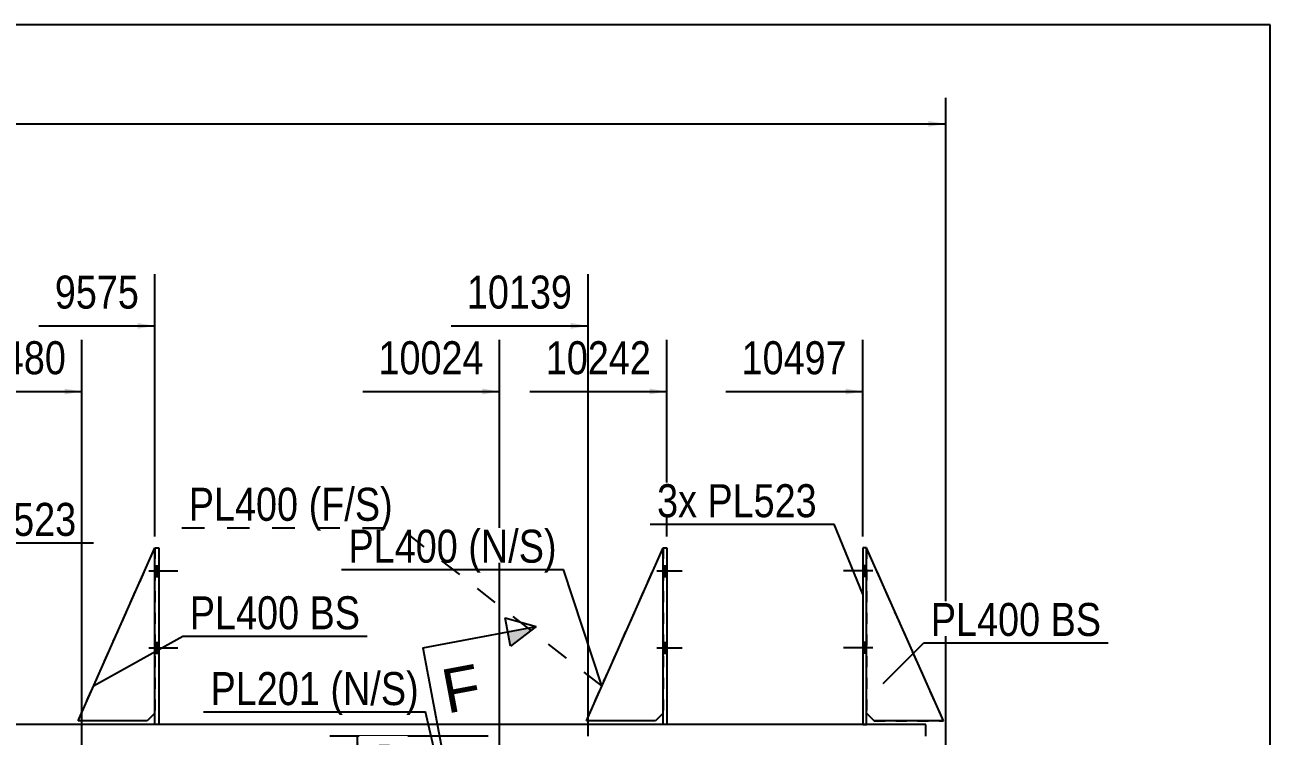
# Model space of a CAD drawing. Header units: millimetres. Extents: x -55 to 348, y -192 to 85.
# Drawn here: x 239.5 to 347.6, y 23.3 to 85.1 of the extents above; entities that cross this region are included whole.
import ezdxf

# ---------------------------------------------------------------- set-up
doc = ezdxf.new("R2010")
doc.units = ezdxf.units.MM
doc.linetypes.add('DXK_LINE_DOT1', pattern=[1.8814, 0.9407, -0.9407])
doc.linetypes.add('DXK_LINE_DOT2', pattern=[3.9198, 1.9599, -1.9599])
doc.styles.add('Arial', font='ARIAL.TTF', dxfattribs={"height": 0.2})
doc.styles.add('Arial Narrow', font='ARIALN.TTF', dxfattribs={"height": 0.2})

# ---------------------------------------------------------------- blocks, each defined once
blk = doc.blocks.new('Unknown-627304437-1201')
at = {"color": 5, "linetype": 'Continuous'}
for p, q in [((347.6, 85.08), (-52.4, 85.08)), ((347.6, -191.92), (347.6, 85.08))]:
    blk.add_line(p, q, dxfattribs=at)
blk = doc.blocks.new('Bolt-627304437-1604 - 1596')
at = {"linetype": 'Continuous'}
for points in [[(295.23, 37.2), (295.23, 38.13), (294.89, 38.13), (294.89, 37.2)], [(295.23, 37.2), (295.23, 38.13), (294.89, 38.13), (294.89, 37.2)], [(295.23, 37.2), (295.23, 38.13), (294.89, 38.13), (294.89, 37.2)], [(295.23, 30.53), (295.23, 31.47), (294.89, 31.47), (294.89, 30.53)], [(295.23, 30.53), (295.23, 31.47), (294.89, 31.47), (294.89, 30.53)], [(295.23, 30.53), (295.23, 31.47), (294.89, 31.47), (294.89, 30.53)]]:
    blk.add_hatch(color=3, dxfattribs=at).paths.add_polyline_path(points)
at = {"color": 3, "linetype": 'Continuous'}
for p, q in [((294.89, 38.13), (295.23, 38.13)), ((294.89, 38.13), (295.23, 38.13)), ((294.89, 38.13), (295.23, 38.13)), ((294.36, 37.67), (296.56, 37.67)), ((294.36, 37.67), (296.56, 37.67)), ((294.36, 37.67), (296.56, 37.67)), ((294.89, 37.2), (295.23, 37.2)), ((294.89, 37.2), (295.23, 37.2)), ((294.89, 37.2), (295.23, 37.2)), ((294.89, 31.47), (295.23, 31.47)), ((294.89, 31.47), (295.23, 31.47)), ((294.89, 31.47), (295.23, 31.47)), ((294.36, 31), (296.56, 31)), ((294.36, 31), (296.56, 31)), ((294.36, 31), (296.56, 31)), ((294.89, 30.53), (295.23, 30.53)), ((294.89, 30.53), (295.23, 30.53)), ((294.89, 30.53), (295.23, 30.53))]:
    blk.add_line(p, q, dxfattribs=at)
blk = doc.blocks.new('Bolt-627304437-1605 - 1596')
at = {"linetype": 'Continuous'}
for points in [[(312.56, 37.2), (312.56, 38.13), (312.23, 38.13), (312.23, 37.2)], [(312.56, 37.2), (312.56, 38.13), (312.23, 38.13), (312.23, 37.2)], [(312.56, 37.2), (312.56, 38.13), (312.23, 38.13), (312.23, 37.2)], [(312.56, 30.53), (312.56, 31.47), (312.23, 31.47), (312.23, 30.53)], [(312.56, 30.53), (312.56, 31.47), (312.23, 31.47), (312.23, 30.53)], [(312.56, 30.53), (312.56, 31.47), (312.23, 31.47), (312.23, 30.53)]]:
    blk.add_hatch(color=3, dxfattribs=at).paths.add_polyline_path(points)
at = {"color": 3, "linetype": 'Continuous'}
for p, q in [((312.56, 38.13), (312.23, 38.13)), ((312.56, 38.13), (312.23, 38.13)), ((312.56, 38.13), (312.23, 38.13)), ((313.09, 37.67), (310.56, 37.67)), ((313.09, 37.67), (310.56, 37.67)), ((313.09, 37.67), (310.56, 37.67)), ((312.56, 37.2), (312.23, 37.2)), ((312.56, 37.2), (312.23, 37.2)), ((312.56, 37.2), (312.23, 37.2)), ((312.56, 31.47), (312.23, 31.47)), ((312.56, 31.47), (312.23, 31.47)), ((312.56, 31.47), (312.23, 31.47)), ((313.09, 31), (310.56, 31)), ((313.09, 31), (310.56, 31)), ((313.09, 31), (310.56, 31)), ((312.56, 30.53), (312.23, 30.53)), ((312.56, 30.53), (312.23, 30.53)), ((312.56, 30.53), (312.23, 30.53))]:
    blk.add_line(p, q, dxfattribs=at)
blk = doc.blocks.new('Bolt-627304437-1607 - 1596')
at = {"linetype": 'Continuous'}
for points in [[(251.1, 37.2), (251.1, 38.13), (250.76, 38.13), (250.76, 37.2)], [(251.1, 37.2), (251.1, 38.13), (250.76, 38.13), (250.76, 37.2)], [(251.1, 37.2), (251.1, 38.13), (250.76, 38.13), (250.76, 37.2)], [(251.1, 30.53), (251.1, 31.47), (250.76, 31.47), (250.76, 30.53)], [(251.1, 30.53), (251.1, 31.47), (250.76, 31.47), (250.76, 30.53)], [(251.1, 30.53), (251.1, 31.47), (250.76, 31.47), (250.76, 30.53)]]:
    blk.add_hatch(color=3, dxfattribs=at).paths.add_polyline_path(points)
at = {"color": 3, "linetype": 'Continuous'}
for p, q in [((250.76, 38.13), (251.1, 38.13)), ((250.76, 38.13), (251.1, 38.13)), ((250.76, 38.13), (251.1, 38.13)), ((250.23, 37.67), (252.76, 37.67)), ((250.23, 37.67), (252.76, 37.67)), ((250.23, 37.67), (252.76, 37.67)), ((250.76, 37.2), (251.1, 37.2)), ((250.76, 37.2), (251.1, 37.2)), ((250.76, 37.2), (251.1, 37.2)), ((250.76, 31.47), (251.1, 31.47)), ((250.76, 31.47), (251.1, 31.47)), ((250.76, 31.47), (251.1, 31.47)), ((250.23, 31), (252.76, 31)), ((250.23, 31), (252.76, 31)), ((250.23, 31), (252.76, 31)), ((250.76, 30.53), (251.1, 30.53)), ((250.76, 30.53), (251.1, 30.53)), ((250.76, 30.53), (251.1, 30.53))]:
    blk.add_line(p, q, dxfattribs=at)
blk = doc.blocks.new('Part-627304437-1751 - 1596')
at = {"color": 7, "linetype": 'DXK_LINE_DOT1'}
for p, q in [((244.1, 24.67), (250.76, 39.67)), ((250.76, 39.67), (250.76, 25.33)), ((250.76, 25.33), (250.1, 24.67)), ((250.1, 24.67), (244.1, 24.67))]:
    blk.add_line(p, q, dxfattribs=at)
blk = doc.blocks.new('Part-627304437-1778 - 1596')
at = {"color": 2, "linetype": 'Continuous'}
for p, q in [((312.56, 39.67), (312.23, 39.67)), ((312.23, 39.67), (312.23, 24.33)), ((312.56, 24.33), (312.56, 39.67))]:
    blk.add_line(p, q, dxfattribs=at)
at = {"color": 7, "linetype": 'DXK_LINE_DOT1'}
blk.add_line((312.23, 24.33), (312.56, 24.33), dxfattribs=at)
blk = doc.blocks.new('Part-627304437-1783 - 1596')
at = {"color": 2, "linetype": 'Continuous'}
for p, q in [((294.89, 24.33), (294.89, 39.67)), ((294.89, 39.67), (295.23, 39.67)), ((295.23, 39.67), (295.23, 24.33))]:
    blk.add_line(p, q, dxfattribs=at)
at = {"color": 7, "linetype": 'DXK_LINE_DOT1'}
blk.add_line((295.23, 24.33), (294.89, 24.33), dxfattribs=at)
blk = doc.blocks.new('Part-627304437-1823 - 1596')
at = {"color": 2, "linetype": 'Continuous'}
for p, q in [((250.76, 24.33), (250.76, 39.67)), ((250.76, 39.67), (251.1, 39.67)), ((251.1, 39.67), (251.1, 24.33))]:
    blk.add_line(p, q, dxfattribs=at)
at = {"color": 7, "linetype": 'DXK_LINE_DOT1'}
blk.add_line((251.1, 24.33), (250.76, 24.33), dxfattribs=at)
blk = doc.blocks.new('Part-627304437-1916 - 1596')
at = {"color": 2, "linetype": 'Continuous'}
for p, q in [((319.23, 24.67), (312.56, 39.67)), ((313.23, 24.67), (312.56, 25.33)), ((319.23, 24.67), (313.23, 24.67))]:
    blk.add_line(p, q, dxfattribs=at)
at = {"color": 7, "linetype": 'DXK_LINE_DOT1'}
blk.add_line((312.56, 39.67), (312.56, 25.33), dxfattribs=at)
blk = doc.blocks.new('Part-627304437-1983 - 1596')
at = {"color": 2, "linetype": 'Continuous'}
for p, q in [((288.23, 24.67), (294.89, 39.67)), ((294.89, 25.33), (294.23, 24.67)), ((294.23, 24.67), (288.23, 24.67))]:
    blk.add_line(p, q, dxfattribs=at)
at = {"color": 7, "linetype": 'DXK_LINE_DOT1'}
blk.add_line((294.89, 39.67), (294.89, 25.33), dxfattribs=at)
blk = doc.blocks.new('Part-627304437-1988 - 1596')
at = {"color": 7, "linetype": 'DXK_LINE_DOT1'}
for p, q in [((319.23, 24.67), (312.56, 39.67)), ((312.56, 25.33), (313.23, 24.67)), ((313.23, 24.67), (319.23, 24.67))]:
    blk.add_line(p, q, dxfattribs=at)
blk = doc.blocks.new('Part-627304437-2057 - 1596')
at = {"color": 2, "linetype": 'Continuous'}
for p, q in [((244.1, 24.67), (250.76, 39.67)), ((250.76, 25.33), (250.1, 24.67)), ((250.1, 24.67), (244.1, 24.67))]:
    blk.add_line(p, q, dxfattribs=at)
blk = doc.blocks.new('Part-627304437-2168 - 1596')
at = {"color": 2, "linetype": 'Continuous'}
for p, q in [((317.71, 24.33), (236.34, 24.33)), ((317.71, 23.33), (317.71, 24.33))]:
    blk.add_line(p, q, dxfattribs=at)
blk = doc.blocks.new('Part-627304437-8249 - 1596')
at = {"color": 7, "linetype": 'DXK_LINE_DOT1'}
for p, q in [((288.23, 24.67), (294.89, 39.67)), ((294.89, 25.33), (294.23, 24.67)), ((294.89, 25.33), (294.89, 25.33)), ((294.23, 24.67), (288.23, 24.67))]:
    blk.add_line(p, q, dxfattribs=at)
blk = doc.blocks.new('StraightDimension-627304437-10000 - 1596')
at = {"linetype": 'Continuous'}
blk.add_hatch(color=7, dxfattribs=at).paths.add_polyline_path([(310.73, 53.5), (312.23, 53.25), (310.73, 53)])
at = {"color": 7, "linetype": 'Continuous'}
for p, q in [((312.23, 40.67), (312.23, 57.75)), ((300.34, 53.25), (312.23, 53.25))]:
    blk.add_line(p, q, dxfattribs=at)
at = {"color": 0}
blk.add_wipeout([(311.45, 54.15), (311.45, 58.35), (301.11, 58.35), (301.11, 54.15)], dxfattribs=at)
at = {"color": 3, "style": 'Arial Narrow'}
blk.add_text('10497', height=2.863, dxfattribs=at).set_placement((301.71, 54.75))
blk = doc.blocks.new('StraightDimension-627304437-2759 - 1596')
at = {"linetype": 'Continuous'}
blk.add_hatch(color=7, dxfattribs=at).paths.add_polyline_path([(317.93, 76.74), (319.43, 76.49), (317.93, 76.24)])
at = {"color": 7, "linetype": 'Continuous'}
for p, q in [((319.43, -19.94), (319.43, 78.74)), ((-1.28, 76.49), (319.43, 76.49))]:
    blk.add_line(p, q, dxfattribs=at)
blk = doc.blocks.new('StraightDimension-627304437-10001 - 1596')
at = {"linetype": 'Continuous'}
blk.add_hatch(color=7, dxfattribs=at).paths.add_polyline_path([(293.73, 53.5), (295.23, 53.25), (293.73, 53)])
at = {"color": 7, "linetype": 'Continuous'}
for p, q in [((295.23, 40.67), (295.23, 57.75)), ((283.33, 53.25), (295.23, 53.25))]:
    blk.add_line(p, q, dxfattribs=at)
at = {"color": 0}
blk.add_wipeout([(294.45, 54.15), (294.45, 58.35), (284.11, 58.35), (284.11, 54.15)], dxfattribs=at)
at = {"color": 3, "style": 'Arial Narrow'}
blk.add_text('10242', height=2.863, dxfattribs=at).set_placement((284.71, 54.75))
blk = doc.blocks.new('StraightDimension-627304437-10002 - 1596')
at = {"linetype": 'Continuous'}
blk.add_hatch(color=7, dxfattribs=at).paths.add_polyline_path([(286.88, 59.2), (288.38, 58.95), (286.88, 58.7)])
at = {"color": 7, "linetype": 'Continuous'}
for p, q in [((288.38, 23.34), (288.38, 63.45)), ((276.49, 58.95), (288.38, 58.95))]:
    blk.add_line(p, q, dxfattribs=at)
at = {"color": 0}
blk.add_wipeout([(287.6, 59.85), (287.6, 64.05), (277.26, 64.05), (277.26, 59.85)], dxfattribs=at)
at = {"color": 3, "style": 'Arial Narrow'}
blk.add_text('10139', height=2.863, dxfattribs=at).set_placement((277.86, 60.45))
blk = doc.blocks.new('StraightDimension-627304437-10003 - 1596')
at = {"linetype": 'Continuous'}
blk.add_hatch(color=7, dxfattribs=at).paths.add_polyline_path([(279.2, 53.5), (280.7, 53.25), (279.2, 53)])
at = {"color": 7, "linetype": 'Continuous'}
for p, q in [((280.7, 13), (280.7, 57.75)), ((268.81, 53.25), (280.7, 53.25))]:
    blk.add_line(p, q, dxfattribs=at)
at = {"color": 0}
blk.add_wipeout([(279.92, 54.15), (279.92, 58.35), (269.58, 58.35), (269.58, 54.15)], dxfattribs=at)
at = {"color": 3, "style": 'Arial Narrow'}
blk.add_text('10024', height=2.863, dxfattribs=at).set_placement((270.18, 54.75))
blk = doc.blocks.new('StraightDimension-627304437-10004 - 1596')
at = {"linetype": 'Continuous'}
blk.add_hatch(color=7, dxfattribs=at).paths.add_polyline_path([(249.26, 59.2), (250.76, 58.95), (249.26, 58.7)])
at = {"color": 7, "linetype": 'Continuous'}
for p, q in [((250.76, 40.67), (250.76, 63.45)), ((240.7, 58.95), (250.76, 58.95))]:
    blk.add_line(p, q, dxfattribs=at)
at = {"color": 0}
blk.add_wipeout([(249.99, 59.85), (249.99, 64.05), (241.48, 64.05), (241.48, 59.85)], dxfattribs=at)
at = {"color": 3, "style": 'Arial Narrow'}
blk.add_text('9575', height=2.863, dxfattribs=at).set_placement((242.08, 60.45))
blk = doc.blocks.new('StraightDimension-627304437-10005 - 1596')
at = {"linetype": 'Continuous'}
blk.add_hatch(color=7, dxfattribs=at).paths.add_polyline_path([(242.93, 53.5), (244.43, 53.25), (242.93, 53)])
at = {"color": 7, "linetype": 'Continuous'}
for p, q in [((244.43, -32.33), (244.43, 57.75)), ((234.37, 53.25), (244.43, 53.25))]:
    blk.add_line(p, q, dxfattribs=at)
at = {"color": 0}
blk.add_wipeout([(243.66, 54.15), (243.66, 58.35), (235.14, 58.35), (235.14, 54.15)], dxfattribs=at)
at = {"color": 3, "style": 'Arial Narrow'}
blk.add_text('9480', height=2.863, dxfattribs=at).set_placement((235.74, 54.75))
blk = doc.blocks.new('StraightDimension-627304437-10446 - 1596')
at = {"linetype": 'Continuous'}
for points in [[(268.12, 21.83), (268.37, 23.33), (268.62, 21.83)], [(268.62, 18.17), (268.37, 16.67), (268.12, 18.17)]]:
    blk.add_hatch(color=7, dxfattribs=at).paths.add_polyline_path(points)
at = {"color": 7, "linetype": 'Continuous'}
for p, q in [((279.7, 23.33), (265.97, 23.33)), ((268.37, 16.67), (268.37, 23.33)), ((279.7, 16.67), (265.97, 16.67))]:
    blk.add_line(p, q, dxfattribs=at)
at = {"color": 0}
blk.add_wipeout([(272.72, 23.34), (268.52, 23.34), (268.52, 16.66), (272.72, 16.66)], dxfattribs=at)
at = {"color": 3, "style": 'Arial Narrow'}
blk.add_text('100', height=2.863, rotation=90.0002, dxfattribs=at).set_placement((272.12, 17.26))
blk = doc.blocks.new('Mark-627304437-1784 - 1596')
at = {"color": 7, "linetype": 'Continuous'}
for p, q in [((230.31, 36.58), (233.85, 40.12)), ((233.85, 40.12), (245.45, 40.12))]:
    blk.add_line(p, q, dxfattribs=at)
at = {"color": 0}
blk.add_wipeout([(243.95, 40.72), (243.95, 43.72), (234.45, 43.72), (234.45, 40.72)], dxfattribs=at)
blk.add_wipeout([(243.95, 40.72), (243.95, 43.72), (234.45, 43.72), (234.45, 40.72)], dxfattribs=at)
at = {"color": 3, "style": 'Arial Narrow'}
blk.add_text('PL523', height=2.863, dxfattribs=at).set_placement((234.45, 40.72))
blk = doc.blocks.new('MarkSet-627304437-2899 - 1596')
at = {"color": 7, "linetype": 'Continuous'}
for p, q in [((245.45, 27.69), (253.2, 32.01)), ((253.2, 32.01), (269.19, 32.01))]:
    blk.add_line(p, q, dxfattribs=at)
at = {"color": 0}
for points in [[(263.3, 32.61), (263.3, 35.61), (253.8, 35.61), (253.8, 32.61)], [(268.59, 32.61), (268.59, 35.61), (264.2, 35.61), (264.2, 32.61)]]:
    blk.add_wipeout(points, dxfattribs=at)
for points in [[(263.3, 32.61), (263.3, 35.61), (253.8, 35.61), (253.8, 32.61)], [(268.59, 32.61), (268.59, 35.61), (264.2, 35.61), (264.2, 32.61)]]:
    blk.add_wipeout(points, dxfattribs=at)
at = {"color": 3, "style": 'Arial Narrow'}
for s, p in [('PL400', (253.8, 32.61)), ('BS', (264.2, 32.61))]:
    blk.add_text(s, height=2.863, dxfattribs=at).set_placement(p)
blk = doc.blocks.new('Mark-627304437-1979 - 1596')
at = {"color": 7, "linetype": 'Continuous'}
for p in [(266.98, 37.79), (289.58, 27.69)]:
    blk.add_line(p, (286.24, 37.79), dxfattribs=at)
at = {"color": 0}
for points in [[(277.08, 38.39), (277.08, 41.39), (267.58, 41.39), (267.58, 38.39)], [(285.64, 38.39), (285.64, 41.39), (277.98, 41.39), (277.98, 38.39)]]:
    blk.add_wipeout(points, dxfattribs=at)
for points in [[(277.08, 38.39), (277.08, 41.39), (267.58, 41.39), (267.58, 38.39)], [(285.64, 38.39), (285.64, 41.39), (277.98, 41.39), (277.98, 38.39)]]:
    blk.add_wipeout(points, dxfattribs=at)
at = {"color": 3, "style": 'Arial Narrow'}
for s, p in [('PL400', (267.58, 38.39)), ('(N/', (277.98, 38.39)), ('S)', (282.36, 38.39))]:
    blk.add_text(s, height=2.863, dxfattribs=at).set_placement(p)
blk = doc.blocks.new('Mark-627304437-2306 - 1596')
at = {"color": 7, "linetype": 'Continuous'}
for p in [(255, 25.43), (276.04, 17.82)]:
    blk.add_line(p, (274.27, 25.43), dxfattribs=at)
at = {"color": 0}
for points in [[(265.11, 26.03), (265.11, 29.03), (255.6, 29.03), (255.6, 26.03)], [(273.67, 26.03), (273.67, 29.03), (266.01, 29.03), (266.01, 26.03)]]:
    blk.add_wipeout(points, dxfattribs=at)
for points in [[(265.11, 26.03), (265.11, 29.03), (255.6, 29.03), (255.6, 26.03)], [(273.67, 26.03), (273.67, 29.03), (266.01, 29.03), (266.01, 26.03)]]:
    blk.add_wipeout(points, dxfattribs=at)
at = {"color": 3, "style": 'Arial Narrow'}
for s, p in [('PL201', (255.6, 26.03)), ('(N/', (266.01, 26.03)), ('S)', (270.39, 26.03))]:
    blk.add_text(s, height=2.863, dxfattribs=at).set_placement(p)
blk = doc.blocks.new('MarkSet-627304437-2886 - 1596')
at = {"color": 7, "linetype": 'Continuous'}
for p in [(293.77, 41.74), (312.23, 35.67)]:
    blk.add_line(p, (309.75, 41.74), dxfattribs=at)
at = {"color": 0}
for points in [[(297.84, 42.34), (297.84, 45.34), (294.37, 45.34), (294.37, 42.34)], [(308.25, 42.34), (308.25, 45.34), (298.74, 45.34), (298.74, 42.34)]]:
    blk.add_wipeout(points, dxfattribs=at)
for points in [[(297.84, 42.34), (297.84, 45.34), (294.37, 45.34), (294.37, 42.34)], [(308.25, 42.34), (308.25, 45.34), (298.74, 45.34), (298.74, 42.34)]]:
    blk.add_wipeout(points, dxfattribs=at)
at = {"color": 3, "style": 'Arial Narrow'}
for s, p in [('3x', (294.37, 42.34)), ('PL523', (298.74, 42.34))]:
    blk.add_text(s, height=2.863, dxfattribs=at).set_placement(p)
blk = doc.blocks.new('MarkSet-627304437-2964 - 1596')
at = {"color": 7, "linetype": 'Continuous'}
for p, q in [((314, 27.89), (317.54, 31.43)), ((317.54, 31.43), (333.53, 31.43))]:
    blk.add_line(p, q, dxfattribs=at)
at = {"color": 0}
for points in [[(327.64, 32.03), (327.64, 35.03), (318.14, 35.03), (318.14, 32.03)], [(332.93, 32.03), (332.93, 35.03), (328.54, 35.03), (328.54, 32.03)]]:
    blk.add_wipeout(points, dxfattribs=at)
for points in [[(327.64, 32.03), (327.64, 35.03), (318.14, 35.03), (318.14, 32.03)], [(332.93, 32.03), (332.93, 35.03), (328.54, 35.03), (328.54, 32.03)]]:
    blk.add_wipeout(points, dxfattribs=at)
at = {"color": 3, "style": 'Arial Narrow'}
for s, p in [('PL400', (318.14, 32.03)), ('BS', (328.54, 32.03))]:
    blk.add_text(s, height=2.863, dxfattribs=at).set_placement(p)
blk = doc.blocks.new('SectionMark-627304437-8179 - 1596')
at = {"linetype": 'Continuous'}
for points in [[(281.63, 31.15), (281.4, 32.38), (283.86, 32.84)], [(287.58, -0.51), (287.35, 0.71), (290.04, -0.05)]]:
    blk.add_hatch(color=30, dxfattribs=at).paths.add_polyline_path(points)
at = {"color": 30, "linetype": 'Continuous'}
for p, q in [((281.63, 31.15), (281.17, 33.6)), ((281.17, 33.6), (283.86, 32.84)), ((274.03, 30.99), (283.86, 32.84)), ((283.86, 32.84), (281.63, 31.15)), ((290.04, -0.05), (287.35, 0.71)), ((287.35, 0.71), (287.81, -1.74)), ((290.04, -0.05), (287.81, -1.74))]:
    blk.add_line(p, q, dxfattribs=at)
at = {"color": 0, "linetype": 'Continuous'}
for points in [[(279.33, 25.88), (278.59, 29.81), (275.39, 29.21), (276.12, 25.28)], [(284.03, 0.85), (283.29, 4.78), (280.09, 4.18), (280.82, 0.25)]]:
    blk.add_wipeout(points, dxfattribs=at)
at = {"color": 30, "linetype": 'Continuous'}
for p, q in [((274.03, 30.99), (275.88, 21.16)), ((280.21, -1.9), (278.36, 7.93)), ((280.21, -1.9), (290.04, -0.05))]:
    blk.add_line(p, q, dxfattribs=at)
at = {"color": 96, "linetype": 'Continuous', "style": 'Arial'}
for p in [(276.12, 25.28), (280.82, 0.25)]:
    blk.add_text('F', height=3.82, rotation=10.6341, dxfattribs=at).set_placement(p)
blk = doc.blocks.new('Mark-627304437-8272 - 1596')
at = {"color": 7, "linetype": 'DXK_LINE_DOT2'}
for p in [(253.11, 41.43), (289.58, 27.69)]:
    blk.add_line(p, (272.02, 41.43), dxfattribs=at)
at = {"color": 0}
for points in [[(263.22, 42.03), (263.22, 45.03), (253.71, 45.03), (253.71, 42.03)], [(271.42, 42.03), (271.42, 45.03), (264.12, 45.03), (264.12, 42.03)]]:
    blk.add_wipeout(points, dxfattribs=at)
for points in [[(263.22, 42.03), (263.22, 45.03), (253.71, 45.03), (253.71, 42.03)], [(271.42, 42.03), (271.42, 45.03), (264.12, 45.03), (264.12, 42.03)]]:
    blk.add_wipeout(points, dxfattribs=at)
at = {"color": 3, "style": 'Arial Narrow'}
for s, p in [('PL400', (253.71, 42.03)), ('(F/', (264.12, 42.03)), ('S)', (268.13, 42.03))]:
    blk.add_text(s, height=2.863, dxfattribs=at).set_placement(p)

msp = doc.modelspace()

# ---------------------------------------------------------------- block references
for name in ['Unknown-627304437-1201', 'Part-627304437-1751 - 1596', 'Part-627304437-2057 - 1596', 'Part-627304437-1823 - 1596', 'Part-627304437-1983 - 1596', 'Part-627304437-8249 - 1596', 'Part-627304437-1783 - 1596', 'Part-627304437-1778 - 1596', 'Part-627304437-1916 - 1596', 'Part-627304437-1988 - 1596', 'Bolt-627304437-1607 - 1596', 'Bolt-627304437-1604 - 1596', 'Bolt-627304437-1605 - 1596', 'Part-627304437-2168 - 1596']:
    msp.add_blockref(name, (0, 0))

# ---------------------------------------------------------------- next in the draw order: block references
msp.add_blockref('StraightDimension-627304437-10000 - 1596', (0, 0))

# ---------------------------------------------------------------- next in the draw order: block references
msp.add_blockref('StraightDimension-627304437-2759 - 1596', (0, 0))

# ---------------------------------------------------------------- next in the draw order: block references
for name in ['StraightDimension-627304437-10004 - 1596', 'StraightDimension-627304437-10001 - 1596', 'MarkSet-627304437-2964 - 1596']:
    msp.add_blockref(name, (0, 0))

# ---------------------------------------------------------------- next in the draw order: block references
for name in ['StraightDimension-627304437-10002 - 1596', 'StraightDimension-627304437-10005 - 1596', 'MarkSet-627304437-2886 - 1596']:
    msp.add_blockref(name, (0, 0))

# ---------------------------------------------------------------- next in the draw order: block references
for name in ['StraightDimension-627304437-10003 - 1596', 'Mark-627304437-1784 - 1596']:
    msp.add_blockref(name, (0, 0))

# ---------------------------------------------------------------- next in the draw order: block references
for name in ['MarkSet-627304437-2899 - 1596', 'StraightDimension-627304437-10446 - 1596']:
    msp.add_blockref(name, (0, 0))

# ---------------------------------------------------------------- next in the draw order: block references
msp.add_blockref('Mark-627304437-1979 - 1596', (0, 0))

# ---------------------------------------------------------------- next in the draw order: block references
msp.add_blockref('Mark-627304437-2306 - 1596', (0, 0))

# ---------------------------------------------------------------- next in the draw order: block references
msp.add_blockref('SectionMark-627304437-8179 - 1596', (0, 0))

# ---------------------------------------------------------------- next in the draw order: block references
msp.add_blockref('Mark-627304437-8272 - 1596', (0, 0))

doc.saveas('drawing.dxf')
